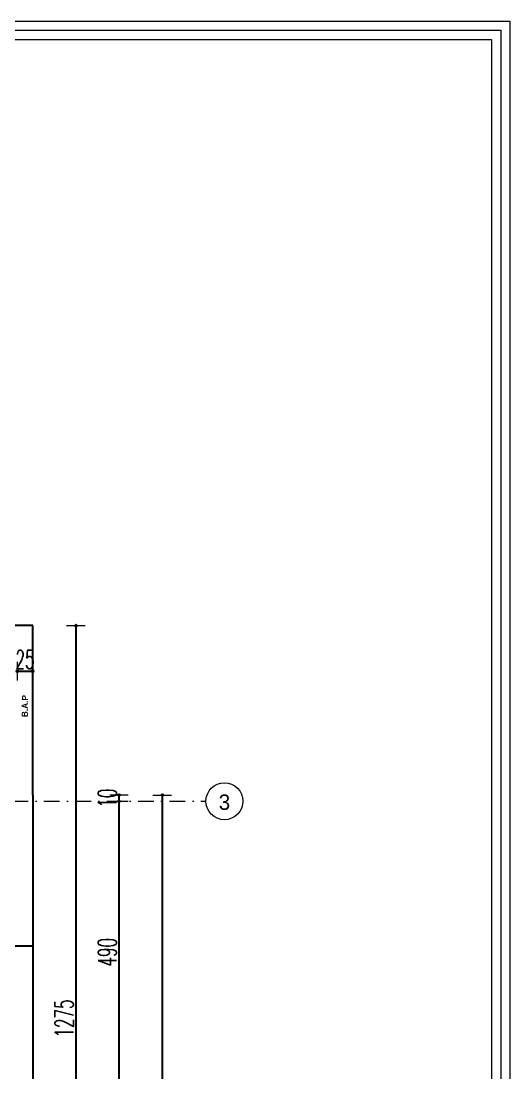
# Model space of a CAD drawing. Header units: millimetres. Extents: x -16104 to 67872, y -88009 to 12107.
# Drawn here: x 63476 to 64269, y 10401 to 12107 of the extents above; entities that cross this region are included whole.
import ezdxf

# ---------------------------------------------------------------- set-up
doc = ezdxf.new("R2010")
doc.units = ezdxf.units.MM
doc.linetypes.add('ACAD_ISO07W100', pattern=[3, 0, -3])
doc.linetypes.add('DASHDOTX2', pattern=[50.8, 25.4, -12.7, 0, -12.7])
doc.layers.get('0').update_dxf_attribs({"color": 241})
for name, color, linetype, lineweight in [('AKS', 1, 'ACAD_ISO07W100', 5), ('akslar', 144, 'Continuous', 20), ('c05', 32, 'Continuous', 13), ('duvar', 123, 'Continuous', 25), ('kapı pen. yazısı_nz.', 1, 'Continuous', 25), ('SıVA', 40, 'Continuous', 9), ('ÖLÇÜ', 252, 'Continuous', 20)]:
    doc.layers.add(name, color=color, linetype=linetype, lineweight=lineweight)
doc.styles.add('DIM', font='Txttw.shx', dxfattribs={"width": 0.6})
doc.styles.add('kap-pen-yazısı_nz.', font='cityb___.ttf', dxfattribs={"height": 10})
doc.dimstyles.new('50', dxfattribs={"dimscale": 0, "dimtxt": 30, "dimasz": 1, "dimexe": 0, "dimexo": 2, "dimgap": 4, "dimtad": 1, "dimdec": 0, "dimzin": 0, "dimdsep": 46, "dimtxsty": 'DIM', "dimblk1": 'DOT', "dimblk2": 'DOT', "dimsah": 1, "dimcen": 1.5, "dimdle": 3, "dimse1": 1, "dimse2": 1, "dimclrd": 256, "dimclre": 9, "dimclrt": 256, "dimadec": 0, "dimazin": 0, "dimtfac": 0.24, "dimtdec": 0, "dimtix": 1, "dimtmove": 2, "dimatfit": 3, "dimldrblk": 'DOT', "dimfxl": 0, "dimtolj": 1, "dimtzin": 15, "dimarcsym": 0})

# ---------------------------------------------------------------- blocks, each defined once
blk = doc.blocks.new('DOT')
for p, q in [((-2, 0), (0, 0)), ((0, 15), (0, -15)), ((2, 0), (0, 0))]:
    blk.add_line(p, q)
blk.add_circle((0, 0), 2)
blk = doc.blocks.new('*D464')
at = {"layer": 'Defpoints', "color": 0, "transparency": 16777216}
for p in [(63557.7, 10851.4), (63704.9, 9851.4), (63704.9, 9851.4)]:
    blk.add_point(p, dxfattribs=at)
at = {"layer": 'SıVA', "lineweight": -2, "transparency": 16777216}
blk.add_line((63704.9, 10850.4), (63704.9, 9852.4), dxfattribs=at)
for p, rotation in [((63704.9, 10851.4), 90), ((63704.9, 9851.4), 270)]:
    blk.add_blockref('DOT', p, dxfattribs=dict(at, rotation=rotation))
at = {"layer": 'SıVA', "transparency": 16777216, "insert": (63685.9, 10351.4), "char_height": 30, "attachment_point": 5, "rotation": 90, "style": 'DIM'}
blk.add_mtext('\\A1;1000', dxfattribs=at)
blk = doc.blocks.new('*D467')
at = {"layer": 'Defpoints', "color": 0, "transparency": 16777216}
for p in [(63634.9, 10841.4), (63634.9, 10841.4), (63634.9, 10351.4)]:
    blk.add_point(p, dxfattribs=at)
at = {"layer": 'SıVA', "lineweight": -2, "transparency": 16777216}
blk.add_line((63634.9, 10352.4), (63634.9, 10840.4), dxfattribs=at)
for p, rotation in [((63634.9, 10841.4), 90), ((63634.9, 10351.4), 270)]:
    blk.add_blockref('DOT', p, dxfattribs=dict(at, rotation=rotation))
at = {"layer": 'SıVA', "transparency": 16777216, "insert": (63615.9, 10596.4), "char_height": 30, "attachment_point": 5, "rotation": 90, "style": 'DIM'}
blk.add_mtext('\\A1;490', dxfattribs=at)
blk = doc.blocks.new('*D468')
at = {"layer": 'Defpoints', "color": 0, "transparency": 16777216}
for p in [(63634.9, 10851.4), (63634.9, 10851.4), (63634.9, 10841.4)]:
    blk.add_point(p, dxfattribs=at)
at = {"layer": 'SıVA', "lineweight": -2, "transparency": 16777216}
for p, q in [((63634.9, 10852.4), (63634.9, 10853.4)), ((63634.9, 10841.4), (63634.9, 10851.4)), ((63634.9, 10840.4), (63634.9, 10839.4))]:
    blk.add_line(p, q, dxfattribs=at)
for p, rotation in [((63634.9, 10851.4), 270), ((63634.9, 10841.4), 90)]:
    blk.add_blockref('DOT', p, dxfattribs=dict(at, rotation=rotation))
at = {"layer": 'SıVA', "transparency": 16777216, "insert": (63615.9, 10846.4), "char_height": 30, "attachment_point": 5, "rotation": 90, "style": 'DIM'}
blk.add_mtext('\\A1;10', dxfattribs=at)
blk = doc.blocks.new('*D916')
at = {"layer": 'Defpoints', "color": 0, "transparency": 16777216}
for p in [(63564.9, 11126.4), (63564.9, 9851.4), (63564.9, 9851.4)]:
    blk.add_point(p, dxfattribs=at)
at = {"layer": 'SıVA', "lineweight": -2, "transparency": 16777216}
blk.add_line((63564.9, 11125.4), (63564.9, 9852.4), dxfattribs=at)
for p, rotation in [((63564.9, 11126.4), 90), ((63564.9, 9851.4), 270)]:
    blk.add_blockref('DOT', p, dxfattribs=dict(at, rotation=rotation))
at = {"layer": 'SıVA', "transparency": 16777216, "insert": (63545.9, 10488.9), "char_height": 30, "attachment_point": 5, "rotation": 90, "style": 'DIM'}
blk.add_mtext('\\A1;1275', dxfattribs=at)
blk = doc.blocks.new('*D3439')
at = {"layer": 'Defpoints', "color": 0, "transparency": 16777216}
for p in [(63469.9, 11052.4), (63494.9, 11052.4), (63494.9, 11052.4)]:
    blk.add_point(p, dxfattribs=at)
at = {"layer": 'SıVA', "lineweight": -2, "transparency": 16777216}
for p, q in [((63468.9, 11052.4), (63467.9, 11052.4)), ((63469.9, 11052.4), (63494.9, 11052.4)), ((63495.9, 11052.4), (63496.9, 11052.4))]:
    blk.add_line(p, q, dxfattribs=at)
blk.add_blockref('DOT', (63469.9, 11052.4), dxfattribs=at)
at = {"layer": 'SıVA', "lineweight": -2, "transparency": 16777216, "rotation": 180}
blk.add_blockref('DOT', (63494.9, 11052.4), dxfattribs=at)
at = {"layer": 'SıVA', "transparency": 16777216, "insert": (63482.4, 11071.4), "char_height": 30, "attachment_point": 5, "style": 'DIM'}
blk.add_mtext('\\A1;25', dxfattribs=at)

msp = doc.modelspace()

# ---------------------------------------------------------------- hatches: boundary and pattern name
at = {"layer": 'ÖLÇÜ'}
h = msp.add_hatch(dxfattribs=at)
h.set_pattern_fill('ANGLE,_O', color=256, scale=8, angle=135)
h.set_pattern_definition([(45, (101999.41, -56282.833), (39.513127, -39.513127), [40.64, -15.24]), (315, (101999.41, -56282.833), (-39.513127, -39.513127), [40.64, -15.24])])
h.paths.add_polyline_path([(63469.9, 11101.4), (63469.9, 10851.4), (63395, 10851.4), (63395, 11101.4)])
h.paths.add_polyline_path([(62905, 11101.4), (62905, 10851.4), (62755, 10851.4), (62755, 10856.4), (62755, 10956.4), (62755, 11101.4)])
h.paths.add_polyline_path([(63460.4, 11010.9), (63504.5, 11010.9), (63504.5, 11055.9), (63460.4, 11055.9)], flags=9)
h.paths.add_polyline_path([(62722.9, 11010.9), (62767, 11010.9), (62767, 11055.9), (62722.9, 11055.9)], flags=9)

# ---------------------------------------------------------------- linework, layer by layer
at = {"layer": 'AKS', "linetype": 'ByBlock'}
msp.add_circle((63805.7, 10841.4), 30, dxfattribs=at)
at = {"layer": 'akslar', "linetype": 'DASHDOTX2'}
msp.add_line((61069.9, 10841.4), (63774.9, 10841.4), dxfattribs=at)
at = {"layer": 'c05'}
for points in [[(64268.8, 8939.6), (64268.8, 8729.3), (60738.5, 8729.3), (60738.5, 12107.1), (64268.8, 12107.1), (64268.8, 10251)], [(64268.8, 8939.6), (64268.8, 8729.3), (60738.5, 8729.3), (60738.5, 12107.1), (64268.8, 12107.1), (64268.8, 10251)], [(64253.8, 8939.6), (64253.8, 8744.3), (60753.5, 8744.3), (60753.5, 12092.1), (64253.8, 12092.1), (64253.8, 10251)], [(64238.8, 8939.6), (64238.8, 8759.3), (60768.5, 8759.3), (60768.5, 12077.1), (64238.8, 12077.1), (64238.8, 10251)]]:
    msp.add_lwpolyline(points, dxfattribs=at)
at = {"layer": 'duvar'}
for p, q in [((63494.9, 11126.4), (62369.9, 11126.4)), ((63494.9, 10851.4), (63494.9, 11126.4)), ((63494.9, 10851.4), (63494.9, 10606.6)), ((63404.9, 10606.6), (63494.9, 10606.6)), ((63494.9, 10606.6), (63494.9, 9761.4))]:
    msp.add_line(p, q, dxfattribs=at)

# ---------------------------------------------------------------- texts
at = {"layer": 'AKS', "insert": (63796.5, 10852.4), "char_height": 25, "width": 35.659, "attachment_point": 1}
msp.add_mtext('3', dxfattribs=at)
at = {"layer": 'kapı pen. yazısı_nz.', "style": 'kap-pen-yazısı_nz.'}
msp.add_text('B.A.P', height=10, rotation=89.422, dxfattribs=at).set_placement((63486.9, 10977.9, 0))

# ---------------------------------------------------------------- dimensions: what is measured, and where the dimension line sits
at = {"layer": 'SıVA'}
for base, p1, p2, picture, middle in [((63564.9, 9851.4), (63564.9, 11126.4), (63564.9, 9851.4), '*D916', (63545.9, 10488.9)), ((63634.9, 10851.4), (63634.9, 10841.4), (63634.9, 10851.4), '*D468', (63615.9, 10846.4)), ((63704.9, 9851.4), (63557.7, 10851.4), (63704.9, 9851.4), '*D464', (63685.9, 10351.4)), ((63634.9, 10841.4), (63634.9, 10351.4), (63634.9, 10841.4), '*D467', (63615.9, 10596.4))]:
    dim = msp.add_linear_dim(base=base, p1=p1, p2=p2, angle=90, dimstyle='50', override={"dimscale": 1}, dxfattribs=at)
    dim.commit()
    dim.dimension.update_dxf_attribs({"geometry": picture, "text_midpoint": middle})
dim = msp.add_linear_dim(base=(63494.9, 11052.4), p1=(63469.9, 11052.4), p2=(63494.9, 11052.4), dimstyle='50', override={"dimscale": 1}, dxfattribs=at)
dim.commit()
dim.dimension.update_dxf_attribs({"geometry": '*D3439', "text_midpoint": (63482.4, 11071.4)})

doc.saveas('drawing.dxf')
